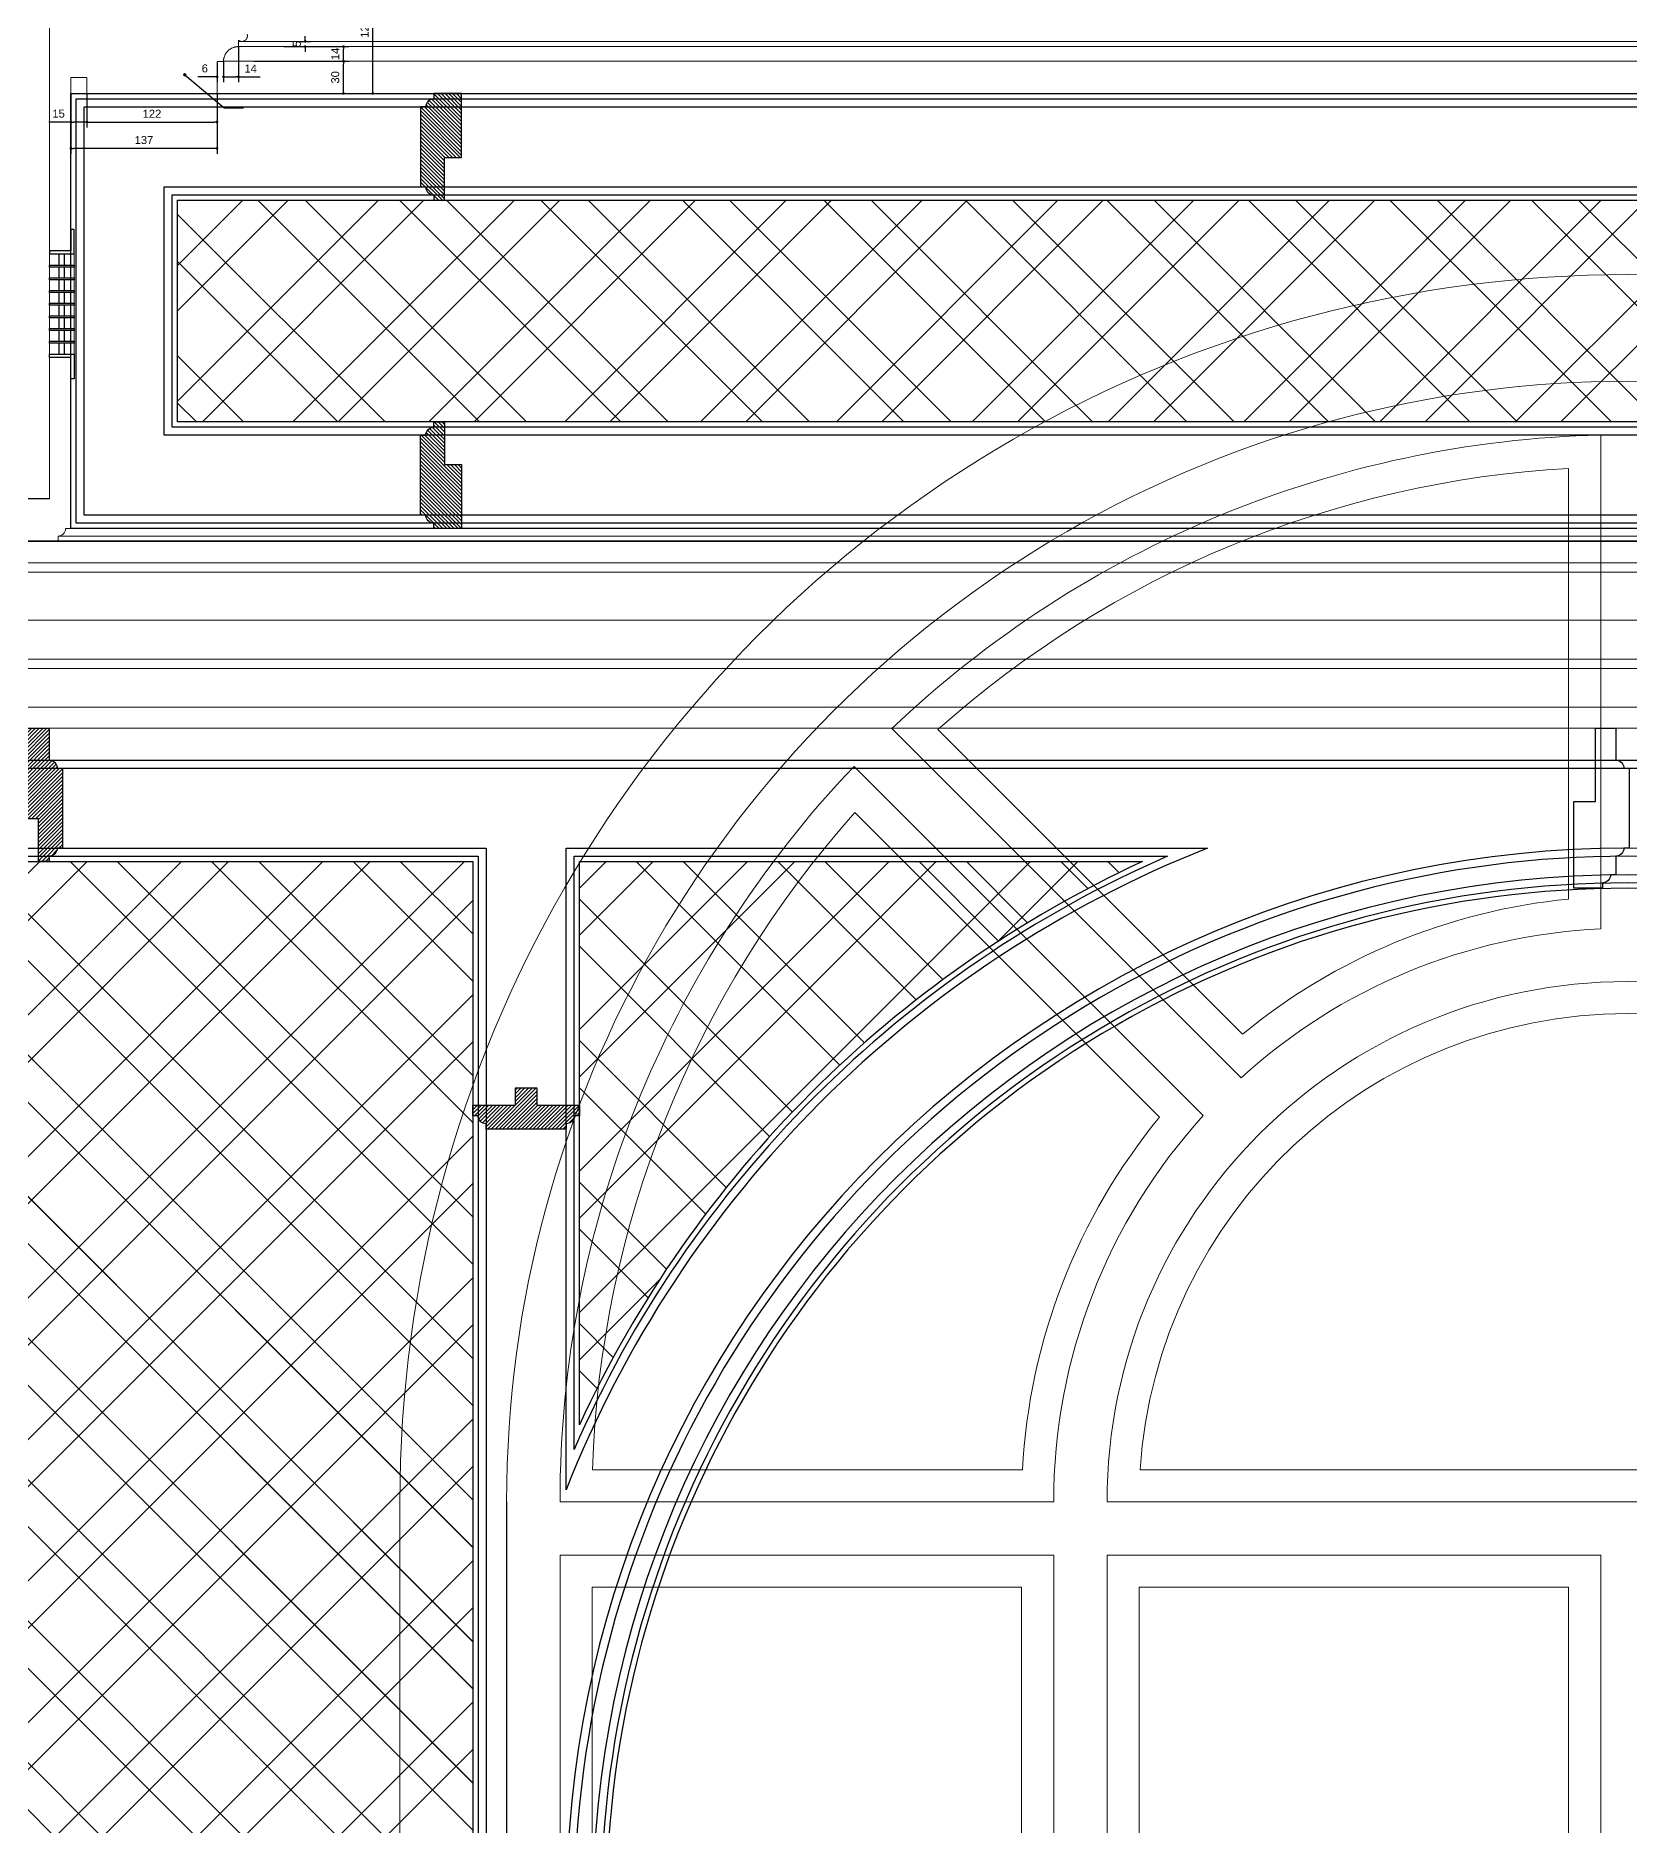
# Model space of a CAD drawing. Header units: millimetres. Extents: x -10942 to 92711, y -16583 to 30009.
# Drawn here: x 3960 to 5452, y 20959 to 22636 of the extents above; entities that cross this region are included whole.
import ezdxf

# ---------------------------------------------------------------- set-up
doc = ezdxf.new("R2010")
doc.units = ezdxf.units.MM
doc.header["$LTSCALE"] = 1000
doc.header["$MEASUREMENT"] = 0
doc.linetypes.add('DASHED', pattern=[0.75, 0.5, -0.25])
doc.linetypes.add('HIDDEN', pattern=[0.375, 0.25, -0.125])
for name, color, linetype in [('8', 8, 'Continuous'), ('A-Hidden', 8, 'HIDDEN'), ('ARCH. DIM', 1, 'Continuous'), ('FURNITURE', 200, 'Continuous'), ('Layer1', 1, 'Continuous'), ('METAL', 5, 'Continuous'), ('PROJECTION', 8, 'Continuous')]:
    doc.layers.add(name, color=color, linetype=linetype)
for name, color, linetype, lineweight in [('A-GLAZ', 134, 'Continuous', 18), ('GRC', 41, 'Continuous', 0), ('Wood treillis', 111, 'Continuous', 0)]:
    doc.layers.add(name, color=color, linetype=linetype, lineweight=lineweight)
doc.layers.add('Stone-GRG', color=7, linetype='Continuous', lineweight=0, true_color=0xfff2cc)
doc.styles.get("Standard").update_dxf_attribs({"font": 'arial.ttf'})
doc.dimstyles.new('chester 5', dxfattribs={"dimscale": 0.05, "dimtxt": 150, "dimasz": 50, "dimexe": 100, "dimexo": 0, "dimgap": 80, "dimtad": 1, "dimdec": 0, "dimzin": 0, "dimdsep": 46, "dimtxsty": 'Standard', "dimblk": 'DOT', "dimcen": 100, "dimclrd": 1, "dimclre": 1, "dimclrt": 3, "dimadec": 0, "dimazin": 0, "dimtfac": 1, "dimtdec": 0, "dimtofl": 0, "dimtmove": 0, "dimatfit": 3, "dimfxl": 1, "dimtolj": 1, "dimtzin": 0, "dimlwd": -1, "dimarcsym": 0})
doc.dimstyles.get("Standard").update_dxf_attribs({"dimtxt": 0.18, "dimasz": 0.18, "dimexe": 0.18, "dimexo": 0.0625, "dimgap": 0.09, "dimtad": 0, "dimtih": 1, "dimtoh": 1, "dimdec": 4, "dimzin": 0, "dimdsep": 46, "dimtxsty": 'Standard', "dimcen": 0.09, "dimadec": 0, "dimazin": 0, "dimtfac": 1, "dimtdec": 4, "dimtofl": 0, "dimtmove": 0, "dimatfit": 3, "dimfxl": 1, "dimtolj": 1, "dimtzin": 0, "dimarcsym": 0})
pattern_1 = [(135, (0, 0), (-66.29126073623884, -66.29126073623883), []), (135, (2.706112671194974e-15, 44.19417375), (-66.29126073623884, -66.29126073623883), [])]
pattern_2 = [(45, (0, 0), (-66.29126073623883, 66.29126073623884), []), (45, (44.19417375, 0), (-66.29126073623883, 66.29126073623884), [])]

# ---------------------------------------------------------------- blocks, each defined once
blk = doc.blocks.new('section ceiling a')
at = {"layer": 'GRC', "elevation": 6.413481562e-07}
blk.add_lwpolyline([(372298.3244326746, 131338.5033279723), (372298.3244316831, 130893.5033285338), (371668.3244316168, 130893.5033285338), (371668.3244437692, 130853.5033295605), (371862.9977658744, 130853.5033887043), (371862.9977658744, 130853.5033876036), (371862.9977658744, 130853.5033876036), (371890.9266986794, 130853.5033876036), (371890.9266986795, 130858.5033876037, 0.4136143785872561), (371897.9977664914, 130865.5744554154), (371902.9977664912, 130865.5744554154), (371902.9977664914, 130870.5744554154), (372218.3244321503, 130870.574456516), (372218.3244321502, 130865.574456516), (372223.3244321503, 130865.5744565161, 0.4136143785872561), (372230.3954999621, 130858.5033887041), (372230.3954999621, 130853.5033887041), (372306.2533639204, 130853.5033295605), (372306.2533639204, 130853.5033295605), (372306.2533639206, 130858.5033295605, 0.4136143785872561), (372313.3244317322, 130865.5743973724), (372318.3244317322, 130865.5743973724), (372318.3244325262, 131288.0897546507)], format="xyb", dxfattribs=at)
at = {"layer": 'GRC'}
for points in [[(372475.2573222027, 131317.0897539532, 5.318296739e-07), (372475.2573222021, 131319.0897539534, 5.318296739e-07), (372475.2573222016, 131321.0897539539, 5.318296739e-07), (372475.2573222015, 131323.089753954, 5.318296739e-07)], [(372455.2573222025, 131273.0897539531, 5.318296739e-07), (372455.2573222026, 131283.0897539531, 5.318296739e-07), (372455.2573222025, 131293.0897539531, 5.318296739e-07), (372455.2573222024, 131303.0897539532, 5.318296739e-07)], [(372455.2573222024, 131303.0897539532, 5.318296739e-07), (372457.2573222025, 131303.0897539531, 5.318296739e-07), (372459.2573222024, 131303.0897539531, 5.318296739e-07), (372461.2573222025, 131303.0897539531, 5.318296739e-07)], [(372318.3244316049, 131288.0897546506, 4.946963226e-07), (372323.3244316048, 131288.0897546506, 4.946963226e-07), (372328.3244316048, 131288.0897546507, 4.946963226e-07), (372333.3244316047, 131288.0897546505, 4.946963226e-07)], [(372333.3244316047, 131288.0897546505, 4.946963226e-07), (372333.3244316047, 131283.0897546506, 4.946963226e-07), (372333.3244316047, 131278.0897546506, 4.946963226e-07), (372333.3244316047, 131273.0897546505, 4.946963226e-07)], [(372333.3244316047, 131273.0897546505, 4.946963226e-07), (372401.9239888717, 131273.0897539526, 5.318296739e-07), (372428.5906555371, 131273.089753953, 5.318296739e-07), (372455.2573222025, 131273.0897539531, 5.318296739e-07)]]:
    blk.add_open_spline(points, degree=3, dxfattribs=at)
for points, weights in [([(372475.2573222015, 131323.089753954, 5.318296739e-07), (372477.1093928682, 131321.6182753295, 5.318296739000001e-07), (372479.4733329274, 131321.5334078228, 5.318296739000001e-07), (372481.4261543015, 131322.8682875099, 5.318296739e-07)], [1, 0.8698517369954641, 0.8698517369954641, 1]), ([(372481.4261543015, 131322.8682875099, 5.318296739e-07), (372483.3789756757, 131324.2031671969, 5.318296739000001e-07), (372484.158209435, 131326.4365972599, 5.318296739000001e-07), (372483.459607819, 131328.6965465692, 5.318296739e-07)], [1, 0.8698517369954641, 0.8698517369954641, 1]), ([(372461.2573222025, 131303.0897539531, 5.318296739e-07), (372461.2573222024, 131311.2907640799, 5.318296739e-07), (372467.0563120759, 131317.0897539532, 5.318296739e-07), (372475.2573222027, 131317.0897539532, 5.318296739e-07)], [1, 0.8047378541243704, 0.8047378541243704, 1])]:
    blk.add_rational_spline(points, weights, degree=3, dxfattribs=at)
blk = doc.blocks.new('DIFFUSER SEC')
at = {"layer": 'FURNITURE', "color": 251, "linetype": 'Continuous', "lineweight": 0}
for p, q in [((55028.50211812685, -20119.84090920478), (55028.50211812685, -20213.84090920665)), ((55051.50211812708, -20119.84090920478), (55051.50211812708, -20213.84090920665))]:
    blk.add_line(p, q, dxfattribs=at)
at = {"layer": 'METAL'}
for points in [[(55048.50211812684, -20096.84090920664), (55048.50211812684, -20116.84090920665), (55028.50211812685, -20116.84090920665), (55028.50211812685, -20119.84090920478), (55051.50211812708, -20119.84090920478), (55051.50211812708, -20096.84090920664), (55048.50211812684, -20096.84090920664)], [(55048.50211812684, -20236.84090920665), (55048.50211812684, -20216.84090920664), (55028.50211812685, -20216.84090920664), (55028.50211812685, -20213.84090920665), (55051.50211812708, -20213.84090920665), (55051.50211812708, -20236.84090920665), (55048.50211812684, -20236.84090920665)]]:
    blk.add_lwpolyline(points, dxfattribs=at)
for points in [[(55028.50211812685, -20130.21590920665), (55051.50211812708, -20130.21590920665), (55051.50211812708, -20132.21590920664), (55028.50211812685, -20132.21590920664)], [(55028.50211812685, -20142.09090920478), (55051.50211812708, -20142.09090920478), (55051.50211812708, -20144.09090920664), (55028.50211812685, -20144.09090920664)], [(55028.50211812685, -20153.96590920664), (55051.50211812708, -20153.96590920664), (55051.50211812708, -20155.96590920664), (55028.50211812685, -20155.96590920664)], [(55028.50211812685, -20165.84090920664), (55051.50211812708, -20165.84090920664), (55051.50211812708, -20167.84090920664), (55028.50211812685, -20167.84090920664)], [(55028.50211812685, -20177.71590920665), (55051.50211812708, -20177.71590920665), (55051.50211812708, -20179.71590920665), (55028.50211812685, -20179.71590920665)], [(55028.50211812685, -20189.59090920664), (55051.50211812708, -20189.59090920664), (55051.50211812708, -20191.59090920664), (55028.50211812685, -20191.59090920664)], [(55028.50211812685, -20201.46590920664), (55051.50211812708, -20201.46590920664), (55051.50211812708, -20203.46590920664), (55028.50211812685, -20203.46590920664)]]:
    blk.add_lwpolyline(points, close=True, dxfattribs=at)
at = {"layer": 'PROJECTION'}
for p, q in [((55037.50211812684, -20130.21590920665), (55037.50211812684, -20119.84090920478)), ((55042.50211812707, -20130.21590920665), (55042.50211812707, -20119.84090920478)), ((55037.50211812684, -20142.09090920478), (55037.50211812684, -20132.21590920664)), ((55042.50211812707, -20142.09090920478), (55042.50211812707, -20132.21590920664)), ((55037.50211812684, -20153.96590920664), (55037.50211812684, -20144.09090920664)), ((55042.50211812707, -20153.96590920664), (55042.50211812707, -20144.09090920664)), ((55037.50211812684, -20165.84090920664), (55037.50211812684, -20155.96590920664)), ((55037.50211812684, -20177.71590920665), (55037.50211812684, -20167.84090920664)), ((55042.50211812707, -20165.84090920664), (55042.50211812707, -20155.96590920664)), ((55042.50211812707, -20177.71590920665), (55042.50211812707, -20167.84090920664)), ((55037.50211812684, -20189.59090920664), (55037.50211812684, -20179.71590920665)), ((55042.50211812707, -20189.59090920664), (55042.50211812707, -20179.71590920665)), ((55037.50211812684, -20201.46590920664), (55037.50211812684, -20191.59090920664)), ((55037.50211812684, -20213.84090920665), (55037.50211812684, -20203.46590920664)), ((55042.50211812707, -20201.46590920664), (55042.50211812707, -20191.59090920664)), ((55042.50211812707, -20213.84090920665), (55042.50211812707, -20203.46590920664))]:
    blk.add_line(p, q, dxfattribs=at)
blk = doc.blocks.new('_Dot')
at = {"color": 0, "linetype": 'ByBlock', "lineweight": -2}
blk.add_line((-0.5, 0), (-1, 0), dxfattribs=at)
at = {"color": 0, "linetype": 'ByBlock', "const_width": 0.5}
blk.add_lwpolyline([(-0.25, 0, 1), (0.25, 0, 1)], format="xyb", close=True, dxfattribs=at)
blk = doc.blocks.new('*D186')
at = {"color": 1, "lineweight": -2, "transparency": 16777216}
for p, q in [((4163.85960397945, 22612.01109316864), (4252.9082060855, 22612.01109316864)), ((4163.859603974444, 22581.73369417724), (4252.9082060855, 22581.73369417724))]:
    blk.add_line(p, q, dxfattribs=at)
at = {"color": 1, "transparency": 16777216}
blk.add_line((4247.9082060855, 22584.23369417724), (4247.9082060855, 22609.51109316864), dxfattribs=at)
at = {"layer": 'Defpoints', "color": 0, "transparency": 16777216}
for p in [(4163.85960397945, 22612.01109316864, -9.715181430000002e-08), (4247.9082060855, 22612.01109316864), (4163.859603974444, 22581.73369417724, -2.275075070000002e-07)]:
    blk.add_point(p, dxfattribs=at)
at = {"color": 1, "transparency": 16777216, "xscale": 2.5, "yscale": 2.5, "zscale": 2.5}
for p, rotation in [((4247.9082060855, 22612.01109316864), 90), ((4247.9082060855, 22581.73369417724), 270)]:
    blk.add_blockref('_Dot', p, dxfattribs=dict(at, rotation=rotation))
at = {"color": 3, "transparency": 16777216, "insert": (4240.076350696683, 22596.87239367294), "char_height": 7.5, "attachment_point": 5, "rotation": 90}
blk.add_mtext('\\A1;30', dxfattribs=at)
blk = doc.blocks.new('*D187')
at = {"color": 1, "lineweight": -2, "transparency": 16777216}
for p, q in [((4191.941122107673, 22625.73365969642), (4252.90820608562, 22625.73365969642)), ((4191.941122105345, 22612.01109316869), (4252.90820608562, 22612.01109316869))]:
    blk.add_line(p, q, dxfattribs=at)
at = {"color": 1, "transparency": 16777216}
blk.add_line((4247.90820608562, 22614.51109316869), (4247.90820608562, 22623.23365969642), dxfattribs=at)
at = {"layer": 'Defpoints', "color": 0, "transparency": 16777216}
for p in [(4191.941122107673, 22625.73365969642, -9.598277499999989e-08), (4247.90820608562, 22625.73365969642), (4191.941122105345, 22612.01109316869)]:
    blk.add_point(p, dxfattribs=at)
at = {"color": 1, "transparency": 16777216, "xscale": 2.5, "yscale": 2.5, "zscale": 2.5}
for p, rotation in [((4247.90820608562, 22625.73365969642), 90), ((4247.90820608562, 22612.01109316869), 270)]:
    blk.add_blockref('_Dot', p, dxfattribs=dict(at, rotation=rotation))
at = {"color": 3, "transparency": 16777216, "insert": (4240.142858200214, 22618.87237643256), "char_height": 7.5, "attachment_point": 5, "rotation": 90}
blk.add_mtext('\\A1;14', dxfattribs=at)
blk = doc.blocks.new('*D188')
at = {"color": 1, "lineweight": -2, "transparency": 16777216}
for p, q in [((4203.461337763874, 22630.60543986876), (4216.919049740132, 22630.60543986876)), ((4203.461337763176, 22625.73365969647), (4216.919049740132, 22625.73365969647))]:
    blk.add_line(p, q, dxfattribs=at)
at = {"color": 1, "transparency": 16777216}
for p, q in [((4211.919049740132, 22633.10543986876), (4211.919049740132, 22635.60543986876)), ((4211.919049740132, 22623.23365969647), (4211.919049740132, 22620.73365969647))]:
    blk.add_line(p, q, dxfattribs=at)
at = {"layer": 'Defpoints', "color": 0, "transparency": 16777216}
for p in [(4203.461337763874, 22630.60543986876, -9.531945949999987e-08), (4203.461337763176, 22625.73365969647), (4211.919049740132, 22630.60543986876)]:
    blk.add_point(p, dxfattribs=at)
at = {"color": 1, "transparency": 16777216, "xscale": 2.5, "yscale": 2.5, "zscale": 2.5}
for p, rotation in [((4211.919049740132, 22630.60543986876), 270), ((4211.919049740132, 22625.73365969647), 90)]:
    blk.add_blockref('_Dot', p, dxfattribs=dict(at, rotation=rotation))
at = {"color": 3, "transparency": 16777216, "insert": (4204.105100217618, 22628.16954978261), "char_height": 7.5, "attachment_point": 5, "rotation": 90}
blk.add_mtext('\\A1;5', dxfattribs=at)
blk = doc.blocks.new('*D192')
at = {"color": 1, "lineweight": -2, "transparency": 16777216}
for p, q in [((4211.919049740012, 22703.66771192965), (4280.372014025867, 22703.66771192965)), ((4211.91904974007, 22581.73369417718), (4280.372014025867, 22581.73369417718))]:
    blk.add_line(p, q, dxfattribs=at)
at = {"color": 1, "transparency": 16777216}
blk.add_line((4275.372014025867, 22584.23369417718), (4275.372014025867, 22701.16771192965), dxfattribs=at)
at = {"layer": 'Defpoints', "color": 0, "transparency": 16777216}
for p in [(4211.919049740012, 22703.66771192965, -1.095568137e-07), (4275.372014025867, 22703.66771192965), (4211.91904974007, 22581.73369417718)]:
    blk.add_point(p, dxfattribs=at)
at = {"color": 1, "transparency": 16777216, "xscale": 2.5, "yscale": 2.5, "zscale": 2.5}
for p, rotation in [((4275.372014025867, 22703.66771192965), 90), ((4275.372014025867, 22581.73369417718), 270)]:
    blk.add_blockref('_Dot', p, dxfattribs=dict(at, rotation=rotation))
at = {"color": 3, "transparency": 16777216, "insert": (4267.60666614046, 22642.70070305342), "char_height": 7.5, "attachment_point": 5, "rotation": 90}
blk.add_mtext('\\A1;122', dxfattribs=at)
blk = doc.blocks.new('*D198')
at = {"color": 1, "lineweight": -2, "transparency": 16777216}
for p, q in [((3992.403845925117, 22581.64097775472), (3992.403845925117, 22550.01590138092)), ((4007.403845953289, 22581.64097772661), (4007.403845953289, 22550.01590138092))]:
    blk.add_line(p, q, dxfattribs=at)
at = {"color": 1, "transparency": 16777216}
for p, q in [((3992.403845925117, 22555.01590138092), (3971.810053292102, 22555.01590138092)), ((4004.903845953289, 22555.01590138092), (3994.903845925117, 22555.01590138092))]:
    blk.add_line(p, q, dxfattribs=at)
at = {"layer": 'Defpoints', "color": 0, "transparency": 16777216}
for p in [(3992.403845925117, 22581.64097775472, -1.466518335999999e-07), (4007.403845953289, 22581.64097772661, -1.466518335999999e-07), (3992.403845925117, 22555.01590138092)]:
    blk.add_point(p, dxfattribs=at)
at = {"color": 1, "transparency": 16777216, "xscale": 2.5, "yscale": 2.5, "zscale": 2.5, "rotation": 180}
blk.add_blockref('_Dot', (3992.403845925117, 22555.01590138092), dxfattribs=at)
at = {"color": 1, "transparency": 16777216, "xscale": 2.5, "yscale": 2.5, "zscale": 2.5}
blk.add_blockref('_Dot', (4007.403845953289, 22555.01590138092), dxfattribs=at)
at = {"color": 3, "transparency": 16777216, "insert": (3980.856949608609, 22562.84519878883), "char_height": 7.5, "attachment_point": 5}
blk.add_mtext('\\A1;15', dxfattribs=at)
blk = doc.blocks.new('*D199')
at = {"color": 1, "lineweight": -2, "transparency": 16777216}
for p, q in [((4129.336736551079, 22581.73369361559), (4129.336736551079, 22550.01590138092)), ((4007.403845953348, 22565.82843955368), (4007.403845953348, 22550.01590138092))]:
    blk.add_line(p, q, dxfattribs=at)
at = {"color": 1, "transparency": 16777216}
blk.add_line((4009.903845953348, 22555.01590138092), (4126.836736551079, 22555.01590138092), dxfattribs=at)
at = {"layer": 'Defpoints', "color": 0, "transparency": 16777216}
for p in [(4129.336736551079, 22581.73369361559, -2.142347459999998e-07), (4007.403845953348, 22565.82843955368), (4129.336736551079, 22555.01590138092)]:
    blk.add_point(p, dxfattribs=at)
at = {"color": 1, "transparency": 16777216, "xscale": 2.5, "yscale": 2.5, "zscale": 2.5, "rotation": 180}
blk.add_blockref('_Dot', (4007.403845953348, 22555.01590138092), dxfattribs=at)
at = {"color": 1, "transparency": 16777216, "xscale": 2.5, "yscale": 2.5, "zscale": 2.5}
blk.add_blockref('_Dot', (4129.336736551079, 22555.01590138092), dxfattribs=at)
at = {"color": 3, "transparency": 16777216, "insert": (4068.370291252213, 22562.78124926632), "char_height": 7.5, "attachment_point": 5}
blk.add_mtext('\\A1;122', dxfattribs=at)
blk = doc.blocks.new('*D200')
at = {"color": 1, "lineweight": -2, "transparency": 16777216}
for p, q in [((3992.403845895373, 22565.8747977555), (3992.403845895373, 22525.27568727866)), ((4129.336736551079, 22565.87479749811), (4129.336736551079, 22525.27568727866))]:
    blk.add_line(p, q, dxfattribs=at)
at = {"color": 1, "transparency": 16777216}
blk.add_line((4126.836736551079, 22530.27568727866), (3994.903845895373, 22530.27568727866), dxfattribs=at)
at = {"layer": 'Defpoints', "color": 0, "transparency": 16777216}
for p in [(3992.403845895373, 22565.8747977555, -1.466518335999999e-07), (4129.336736551079, 22565.87479749811), (3992.403845895373, 22530.27568727866)]:
    blk.add_point(p, dxfattribs=at)
at = {"color": 1, "transparency": 16777216, "xscale": 2.5, "yscale": 2.5, "zscale": 2.5, "rotation": 180}
blk.add_blockref('_Dot', (3992.403845895373, 22530.27568727866), dxfattribs=at)
at = {"color": 1, "transparency": 16777216, "xscale": 2.5, "yscale": 2.5, "zscale": 2.5}
blk.add_blockref('_Dot', (4129.336736551079, 22530.27568727866), dxfattribs=at)
at = {"color": 3, "transparency": 16777216, "insert": (4060.870291223226, 22538.10754266747), "char_height": 7.5, "attachment_point": 5}
blk.add_mtext('\\A1;137', dxfattribs=at)
blk = doc.blocks.new('*D201')
at = {"color": 1, "lineweight": -2, "transparency": 16777216}
for p, q in [((4129.336736551137, 22610.4932182327), (4129.336736551137, 22592.38078375231)), ((4135.33948504593, 22612.01109261182), (4135.33948504593, 22592.38078375231))]:
    blk.add_line(p, q, dxfattribs=at)
at = {"color": 1, "transparency": 16777216}
for p, q in [((4126.836736551137, 22597.38078375231), (4111.384485527944, 22597.38078375231)), ((4137.83948504593, 22597.38078375231), (4140.33948504593, 22597.38078375231))]:
    blk.add_line(p, q, dxfattribs=at)
at = {"layer": 'Defpoints', "color": 0, "transparency": 16777216}
for p in [(4129.336736551137, 22610.4932182327, -1.095184822999999e-07), (4135.33948504593, 22612.01109261182, -9.936072139999985e-08), (4129.336736551137, 22597.38078375231)]:
    blk.add_point(p, dxfattribs=at)
at = {"color": 1, "transparency": 16777216, "xscale": 2.5, "yscale": 2.5, "zscale": 2.5}
blk.add_blockref('_Dot', (4129.336736551137, 22597.38078375231), dxfattribs=at)
at = {"color": 1, "transparency": 16777216, "xscale": 2.5, "yscale": 2.5, "zscale": 2.5, "rotation": 180}
blk.add_blockref('_Dot', (4135.33948504593, 22597.38078375231), dxfattribs=at)
at = {"color": 3, "transparency": 16777216, "insert": (4117.86061103954, 22605.21008116022), "char_height": 7.5, "attachment_point": 5}
blk.add_mtext('\\A1;6', dxfattribs=at)
blk = doc.blocks.new('*D202')
at = {"color": 1, "lineweight": -2, "transparency": 16777216}
for p, q in [((4149.30584614852, 22625.73365914187), (4149.30584614852, 22592.38078375236)), ((4135.33948504593, 22611.64097702911), (4135.33948504593, 22592.38078375236))]:
    blk.add_line(p, q, dxfattribs=at)
at = {"color": 1, "transparency": 16777216}
for p, q in [((4137.83948504593, 22597.38078375236), (4146.80584614852, 22597.38078375236)), ((4149.30584614852, 22597.38078375236), (4169.812667430921, 22597.38078375236))]:
    blk.add_line(p, q, dxfattribs=at)
at = {"layer": 'Defpoints', "color": 0, "transparency": 16777216}
for p in [(4149.30584614852, 22625.73365914187, -9.929675579999999e-08), (4135.33948504593, 22611.64097702911), (4149.30584614852, 22597.38078375236)]:
    blk.add_point(p, dxfattribs=at)
at = {"color": 1, "transparency": 16777216, "xscale": 2.5, "yscale": 2.5, "zscale": 2.5, "rotation": 180}
blk.add_blockref('_Dot', (4135.33948504593, 22597.38078375236), dxfattribs=at)
at = {"color": 1, "transparency": 16777216, "xscale": 2.5, "yscale": 2.5, "zscale": 2.5}
blk.add_blockref('_Dot', (4149.30584614852, 22597.38078375236), dxfattribs=at)
at = {"color": 3, "transparency": 16777216, "insert": (4160.80925678972, 22605.14613163776), "char_height": 7.5, "attachment_point": 5}
blk.add_mtext('\\A1;14', dxfattribs=at)
blk = doc.blocks.new('*D206')
at = {"color": 1, "lineweight": -2, "transparency": 16777216}
for p, q in [((3972.403845040302, 23012.05420349707), (3898.992069737287, 23012.05420349707)), ((3972.403845040302, 22202.05455217144), (3898.992069737287, 22202.05455217144))]:
    blk.add_line(p, q, dxfattribs=at)
at = {"color": 1, "transparency": 16777216}
blk.add_line((3903.992069737287, 22204.55455217144), (3903.992069737287, 23009.55420349707), dxfattribs=at)
at = {"layer": 'Defpoints', "color": 0, "transparency": 16777216}
for p in [(3903.992069737287, 23012.05420349707), (3972.403845040302, 23012.05420349707, 1.2598110122e-06), (3972.403845040302, 22202.05455217144, 9.241291589999993e-08)]:
    blk.add_point(p, dxfattribs=at)
at = {"color": 1, "transparency": 16777216, "xscale": 2.5, "yscale": 2.5, "zscale": 2.5}
for p, rotation in [((3903.992069737287, 23012.05420349707), 90), ((3903.992069737287, 22202.05455217144), 270)]:
    blk.add_blockref('_Dot', p, dxfattribs=dict(at, rotation=rotation))
at = {"color": 3, "transparency": 16777216, "insert": (3896.162772329371, 22607.05437783425), "char_height": 7.5, "attachment_point": 5, "rotation": 90}
blk.add_mtext('\\A1;810', dxfattribs=at)
blk = doc.blocks.new('win-2100')
at = {"layer": 'A-GLAZ', "color": 8, "linetype": 'ByBlock', "lineweight": 0, "ltscale": 0.5, "elevation": 0.0142094016141445}
for points in [[(-25.00000004921458, 2999.687451155856), (-25.00000004921458, 2536.918289905472, 0.1748347617106542), (-361.9808942553063, 2397.336233264592), (-689.2081062999496, 2724.563445308479, -0.1859479994210225)], [(-55.00000004915637, 2968.439466357522), (-55.00000004921458, 2564.828513831308, 0.148901256745093), (-360.503199422179, 2438.284945302643), (-645.8992409148777, 2723.68098679476, -0.1695819405206243)], [(-724.5634453591483, 2689.208106249105), (-397.3362333146797, 2361.980894205102, 0.1868473978902309), (-537.5000000826258, 1999.99999999936), (-1000.000000049098, 1999.999999999534, -0.1924223867530203)], [(-723.6809868453711, 2645.899240864033), (-438.2849453529052, 2360.503199371975, 0.1602103479317552), (-566.7064937810355, 2029.999999999476), (-969.5359715324303, 2029.999999999534, -0.176224450156295)], [(-487.5000000822765, 1999.999999999302), (487.4999999839638, 1999.999999999418, 1)], [(-456.5153338886157, 2029.999999999185), (456.5153337900119, 2029.999999999476, 0.9364417103757532)]]:
    blk.add_lwpolyline(points, format="xyb", close=True, dxfattribs=at)
at = {"layer": 'A-GLAZ', "color": 8, "linetype": 'ByBlock', "lineweight": 0, "ltscale": 0.5, "elevation": 0.008525813344111}
blk.add_lwpolyline([(-1150.000000049185, 1999.999999999302), (-1150.000000049185, -399.9999999904539)], dxfattribs=at)
at = {"layer": 'A-GLAZ', "color": 8, "linetype": 'ByBlock', "lineweight": 0, "ltscale": 0.5, "elevation": 0.0085254717729417}
for points in [[(-1000.000000049331, 1949.999999999825), (-537.5000000495638, 1949.999999999593), (-537.5000000492146, 199.5000000093132), (-1000.000000049215, 199.5000000095461)], [(-487.5000000493892, 1949.999999999767), (-25.00000004927278, 1949.999999999534), (-25.00000004927278, 199.5000000094296), (-487.5000000491564, 199.5000000094296)], [(-970.0000000494474, 1919.999999999709), (-567.500000049331, 1919.999999999651), (-567.5000000492146, 229.500000009255), (-970.0000000493892, 229.5000000094878)], [(-457.5000000494474, 1919.999999999767), (-55.00000004921458, 1919.999999999651), (-55.00000004915637, 229.5000000093714), (-457.5000000490982, 229.5000000095461)]]:
    blk.add_lwpolyline(points, close=True, dxfattribs=at)
at = {"layer": 'A-GLAZ', "color": 8, "linetype": 'ByBlock', "lineweight": 0, "ltscale": 0.5}
blk.add_arc((-4.915636964142323e-08, 1999.999999999302, 0.008525813344111), 1150.000000000033, 359.9999999966649, 179.9999999966649, dxfattribs=at)
at = {"layer": 'ARCH. DIM', "lineweight": 0}
blk.add_arc((-4.915636964142323e-08, 1999.999999999302, 0.008525813344111), 1050.000000000033, 359.9999999966649, 179.9999999966649, dxfattribs=at)
at = {"layer": 'Layer1', "elevation": 0.002841883502908199}
blk.add_lwpolyline([(-1050.000000049185, 2000.00000006042), (-1050.000000048633, -399.9999999904539), (1049.999999951309, -399.9999999903957), (1049.999999950873, 1999.999999938183)], dxfattribs=at)
blk = doc.blocks.new('MAK-GF10 structrual elev A')
at = {"layer": 'A-GLAZ'}
blk.add_blockref('win-2100', (5450.654370514385, 19262.05420348735, -0.002842648617597803), dxfattribs=at)

msp = doc.modelspace()

# ---------------------------------------------------------------- hatches: boundary and pattern name
at = {"layer": 'Stone-GRG', "lineweight": 0}
h = msp.add_hatch(dxfattribs=at)
h.set_pattern_fill('ANSI31', color=253, scale=20, angle=-90.00000000000001)
h.set_pattern_definition([(315, (-26932.86670480999, 113646.8515596669), (1.767766952966369, 1.767766952966368), [])])
edge = h.paths.add_edge_path()
edge.add_line((4358.497605659537, 22521.64113600104), (4358.49760565965, 22581.64097759064))
edge.add_line((4358.49760565965, 22581.64097759064), (4342.397932349821, 22581.64097759087))
edge.add_line((4342.397932349821, 22581.64097759087), (4342.397932349708, 22581.64084440945))
edge.add_line((4342.397932349708, 22581.64084440945), (4332.397932349708, 22581.64067896349))
edge.add_line((4332.397932349708, 22581.64067896349), (4332.397932349708, 22576.63985173461))
edge.add_arc((4332.397932349359, 22569.13985173507), 7.499999999534339, 89.99999999733195, 180.0000000017787)
edge.add_line((4324.897932349824, 22569.13985173484), (4319.897932349708, 22569.13985173484))
edge.add_line((4319.897932349708, 22569.13985173484), (4319.897932349708, 22494.14113600104))
edge.add_line((4319.897932349708, 22494.14113600104), (4324.897932349882, 22494.14113600104))
edge.add_arc((4332.397932349668, 22494.14113600082), 7.499999999785359, 179.9999999983603, 270.0000000003058)
edge.add_line((4332.397932349708, 22486.64113600104), (4332.397932349708, 22481.64113600104))
edge.add_line((4332.397932349708, 22481.64113600104), (4342.397932349708, 22481.64136927429))
edge.add_line((4342.397932349708, 22481.64136927429), (4342.397932349708, 22521.64113600104))
edge.add_line((4342.397932349708, 22521.64113600104), (4358.497605659537, 22521.64113600104))
h = msp.add_hatch(dxfattribs=at)
h.set_pattern_fill('ANSI31', color=253, scale=20, angle=-90.00000000000001)
h.set_pattern_definition([(315, (-26932.86670487528, 113612.1015736948), (1.767766952966369, 1.767766952966368), [])])
edge = h.paths.add_edge_path()
edge.add_line((4358.497605594242, 22234.12547716885), (4358.497605594355, 22174.12563557925))
edge.add_line((4358.497605594355, 22174.12563557925), (4342.397932284526, 22174.12563557902))
edge.add_line((4342.397932284526, 22174.12563557902), (4342.397932284413, 22174.12576876043))
edge.add_line((4342.397932284413, 22174.12576876043), (4332.397932284413, 22174.1259342064))
edge.add_line((4332.397932284413, 22174.1259342064), (4332.397932284413, 22179.12676143528))
edge.add_arc((4332.397932284064, 22186.62676143481), 7.499999999534339, 179.9999999982213, 270.00000000266806, ccw=False)
edge.add_line((4324.89793228453, 22186.62676143505), (4319.897932284413, 22186.62676143505))
edge.add_line((4319.897932284413, 22186.62676143505), (4319.897932284413, 22261.62547716885))
edge.add_line((4319.897932284413, 22261.62547716885), (4324.897932284588, 22261.62547716885))
edge.add_arc((4332.397932284373, 22261.62547716907), 7.499999999785359, 89.99999999969418, 180.0000000016397, ccw=False)
edge.add_line((4332.397932284413, 22269.12547716885), (4332.397932284413, 22274.12547716885))
edge.add_line((4332.397932284413, 22274.12547716885), (4342.397932284413, 22274.1252438956))
edge.add_line((4342.397932284413, 22274.1252438956), (4342.397932284413, 22234.12547716885))
edge.add_line((4342.397932284413, 22234.12547716885), (4358.497605594242, 22234.12547716885))
h = msp.add_hatch(dxfattribs=at)
h.set_pattern_fill('ANSI31', color=253, scale=20)
h.set_pattern_definition([(45, (-87882.79939249583, -12056.06640067309), (-1.767766952966369, 1.767766952966369), [])])
edge = h.paths.add_edge_path()
edge.add_line((3946.002564955907, 21902.05450940664), (3946.002564955794, 21987.05450031075))
edge.add_line((3946.002564955794, 21987.05450031075), (3972.102238265736, 21987.05420168361))
edge.add_line((3972.102238265736, 21987.05420168361), (3972.102238265736, 21962.0540523691))
edge.add_line((3972.102238265736, 21962.0540523691), (3972.102238265736, 21957.05322514021))
edge.add_arc((3972.102238266085, 21949.55322514068), 7.499999999534339, -1.7786874195735436e-09, 90.00000000266812, ccw=False)
edge.add_line((3979.602238265619, 21949.55322514045), (3984.602238265736, 21949.55322514045))
edge.add_line((3984.602238265736, 21949.55322514045), (3984.602238265736, 21874.55450940664))
edge.add_line((3984.602238265736, 21874.55450940664), (3979.602238265561, 21874.55450940664))
edge.add_arc((3972.102238265776, 21874.55450940643), 7.499999999785359, -90.0000000003057, 1.639705260458868e-09, ccw=False)
edge.add_line((3972.102238265736, 21867.05450940664), (3972.102238265736, 21862.05450940664))
edge.add_line((3972.102238265736, 21862.05450940664), (3962.102238265736, 21862.0547426799))
edge.add_line((3962.102238265736, 21862.0547426799), (3962.102238265736, 21902.05450940664))
edge.add_line((3962.102238265736, 21902.05450940664), (3946.002564955907, 21902.05450940664))
h = msp.add_hatch(dxfattribs=at)
h.set_pattern_fill('ANSI31', color=253, scale=20)
h.set_pattern_definition([(45, (0, 0), (-1.767766952966369, 1.767766952966369), [])])
edge = h.paths.add_edge_path()
edge.add_line((4428.861636060209, 21633.88373350893), (4468.861607020075, 21633.88339052627))
edge.add_line((4468.861607020075, 21633.88339052627), (4468.861492606037, 21623.88373350893))
edge.add_line((4468.861492606037, 21623.88373350893), (4468.86246328886, 21623.88373350893))
edge.add_line((4468.86246328886, 21623.88373350893), (4463.861636059976, 21623.88373350893))
edge.add_arc((4456.361636060442, 21623.88373350858), 7.499999999534339, -90.00000000177869, 2.6681163944886066e-09, ccw=False)
edge.add_line((4456.361636060209, 21616.38373350905), (4456.361636060209, 21611.38373350893))
edge.add_line((4456.361636060209, 21611.38373350893), (4381.362920326405, 21611.38373350893))
edge.add_line((4381.362920326405, 21611.38373350893), (4381.362920326405, 21616.38373350911))
edge.add_arc((4381.362920326191, 21623.88373350889), 7.499999999785359, 179.9999999996943, 270.00000000163976, ccw=False)
edge.add_line((4373.862920326405, 21623.88373350893), (4368.862920326405, 21623.88373350893))
edge.add_line((4368.862920326405, 21623.88373350893), (4368.86315359966, 21633.88373350893))
edge.add_line((4368.86315359966, 21633.88373350893), (4408.862920326405, 21633.88373350893))
edge.add_line((4408.862920326405, 21633.88373350893), (4408.862920326405, 21649.98340681876))
edge.add_line((4408.862920326405, 21649.98340681876), (4428.861636060209, 21649.98340681876))
edge.add_line((4428.861636060209, 21649.98340681876), (4428.861498012389, 21633.88373351012))
at = {"layer": 'Wood treillis', "lineweight": -2}
h = msp.add_hatch(dxfattribs=at)
h.set_pattern_fill('ANSI32', color=256, scale=250, angle=90)
h.set_pattern_definition(pattern_1)
h.paths.add_polyline_path([(12012.36953208141, 22481.64136927429), (12012.36953208141, 22274.1252294904), (4092.403454405551, 22274.1252294904), (4092.40345440555, 22481.64136927429)])
h = msp.add_hatch(dxfattribs=at)
h.set_pattern_fill('ANSI32', color=256, scale=240)
h.set_pattern_definition([(45, (0, 0), (-63.63961030678927, 63.63961030678929), []), (45, (42.4264068, 0), (-63.63961030678927, 63.63961030678929), [])])
h.paths.add_polyline_path([(12012.36953208141, 22481.64136927429), (12012.36953208141, 22274.1252294904), (4092.403454405551, 22274.1252294904), (4092.40345440555, 22481.64136927429)])
h = msp.add_hatch(dxfattribs=at)
h.set_pattern_fill('ANSI32', color=256, scale=250, angle=90)
h.set_pattern_definition(pattern_1)
h.paths.add_polyline_path([(4368.848196014162, 21862.0546314387), (3499.135694170098, 21862.0546314387), (3498.976149539337, 19167.05167341235), (4368.6886513834, 19167.05167341235)])
h = msp.add_hatch(dxfattribs=at)
h.set_pattern_fill('ANSI32', color=256, scale=250, angle=90)
h.set_pattern_definition(pattern_1)
h.paths.add_polyline_path([(3499.137143999862, 21862.0546314387), (4368.849645843926, 21862.0546314387), (4369.009190474687, 19167.05167341235), (3499.296688630624, 19167.05167341235)])
h = msp.add_hatch(dxfattribs=at)
h.set_pattern_fill('ANSI32', color=256, scale=250)
h.set_pattern_definition(pattern_2)
h.paths.add_polyline_path([(3499.137143999862, 21862.0546314387), (4368.849645843926, 21862.0546314387), (4369.009190474687, 19167.05167341235), (3499.296688630624, 19167.05167341235)])
h = msp.add_hatch(dxfattribs=at)
h.set_pattern_fill('ANSI32', color=256, scale=250, angle=90)
h.set_pattern_definition(pattern_1)
edge = h.paths.add_edge_path()
edge.add_line((4468.861641919609, 21862.0546314387), (4996.425869790407, 21862.0546314387))
edge.add_line((4468.861641919609, 21334.33673531208), (4468.861641919609, 21862.0546314387))
edge.add_arc((5450.654370465203, 20880.39414910835), 1081.656522836309, 114.8306629483187, 155.1860236651307)
h = msp.add_hatch(dxfattribs=at)
h.set_pattern_fill('ANSI32', color=256, scale=250)
h.set_pattern_definition(pattern_2)
edge = h.paths.add_edge_path()
edge.add_line((4468.861641919609, 21862.0546314387), (4996.425869790407, 21862.0546314387))
edge.add_line((4468.861641919609, 21334.33673531208), (4468.861641919609, 21862.0546314387))
edge.add_arc((5450.654370465203, 20880.39414910835), 1081.656522836309, 114.8306629483187, 155.1860236651307)

# ---------------------------------------------------------------- linework, layer by layer
at = {"layer": 'A-Hidden', "linetype": 'DASHED', "lineweight": 0, "ltscale": 10}
msp.add_line((15334.44934037916, 22162.55453607236, -1.466518336103123e-07), (2054.320484236057, 22162.55453607225, -1.759603161380624e-06), dxfattribs=at)
at = {"layer": 'GRC', "lineweight": 0}
for p, q in [((4149.305845156836, 22625.64094311697, -1.308630422003312e-06), (11955.46760842256, 22625.64094247116, -1.000981477803981e-06)), ((4149.336735553981, 22630.51272329112, -1.308863545803957e-06), (11952.14921832673, 22630.51272264513, -1.00110000430336e-06)), ((4135.33948405413, 22611.91837658687, -1.30869438760349e-06), (11969.43350161309, 22611.91837594, -1.000507963703656e-06)), ((4129.336735559627, 22581.64097759064, -1.423568412203424e-06), (11975.43625187984, 22581.64097759064, -2.956888718404e-06)), ((3980.33277727745, 22167.0545531981, -1.314049929903922e-06), (12124.44020837365, 22167.05455319805, -1.314049929903922e-06)), ((12112.36914056184, 22174.12562100997, -1.314049929903922e-06), (3992.403845089255, 22174.12563626713, -1.314049929903922e-06)), ((3477.075337693852, 22162.05456491042, -1.15696997480346e-06), (12539.76687361486, 22162.05456491042, -2.852926712403537e-06)), ((3497.075337621791, 22142.05455880595, -1.314049929903922e-06), (12607.69764802925, 22142.05455880595, -2.808836901903963e-06)), ((3497.075337621791, 22133.35537346062, -1.314049929903922e-06), (12607.69764802925, 22133.35537346062, -2.808836901903963e-06)), ((3488.445267240924, 22088.08267948905, -1.314049929803308e-06), (12616.32771841023, 22088.08267948887, -1.314049929903922e-06)), ((3416.38103053486, 22051.72520063946, -1.315683906803886e-06), (12688.39195511618, 22051.7252006394, -2.850458764803783e-06)), ((3411.47156116378, 22043.08496644913, -1.314049929903922e-06), (12693.30142448744, 22043.08496644913, -1.314049929903922e-06)), ((3399.45860728214, 22006.8549787589, -1.314049929903922e-06), (12705.31437836913, 22006.8549787589, -2.857240666003263e-06)), ((3377.564659615338, 21987.05450031074, -1.314049929903922e-06), (12727.20832603594, 21987.05450031074, -2.868144229803373e-06))]:
    msp.add_line(p, q, dxfattribs=at)
at = {"layer": 'Wood treillis', "lineweight": -2}
for points, elevation in [([(12112.36914056184, 22174.12562100997), (3992.403845925117, 22174.12562100997), (3992.403845925117, 22581.64097775472), (12112.36914056184, 22581.64097775472)], -1.314049929903371e-06), ([(12107.36831333296, 22179.12644823885), (3997.404673154, 22179.12644823885), (3997.404673154, 22576.64015052584), (12107.36831333296, 22576.64015052584)], -1.314049929903371e-06), ([(12099.86801454196, 22186.62674702985), (4004.904971945001, 22186.62674702985), (4004.904971945001, 22569.13985173484), (12099.86801454196, 22569.13985173484)], -1.314049929903371e-06), ([(12024.86929880816, 22261.62546276366), (4079.903687678805, 22261.62546276366), (4079.903687678805, 22494.14113600104), (12024.86929880816, 22494.14113600104)], -1.314049929903371e-06), ([(12017.36929880816, 22269.12546276366), (4087.403687678805, 22269.12546276366), (4087.403687678805, 22486.64113600104), (12017.36929880816, 22486.64113600104)], -1.314049929903371e-06), ([(12012.36953208141, 22274.1252294904), (4092.403454405551, 22274.1252294904), (4092.40345440555, 22481.64136927429), (12012.36953208141, 22481.64136927429)], -1.314049929903371e-06), ([(3486.63641906396, 21874.5546314387), (4381.348920950064, 21874.5546314387), (4381.509915410588, 19154.55167341235), (3486.797413524485, 19154.55167341235)], -1.706671812003658e-06), ([(3494.136854025501, 21867.0546314387), (4373.849355886381, 21867.0546314387), (4374.009480449047, 19162.05167341235), (3494.296978588168, 19162.05167341235)], -1.706671812003658e-06), ([(3499.137143999862, 21862.0546314387), (4368.849645843926, 21862.0546314387), (4369.009190474687, 19167.05167341235), (3499.296688630624, 19167.05167341235)], -1.706671812003658e-06)]:
    msp.add_lwpolyline(points, close=True, dxfattribs=dict(at, elevation=elevation))
at = {"layer": 'Wood treillis', "color": 0, "lineweight": -2}
for points, elevation in [([(4358.497605659537, 22521.64113600104), (4358.49760565965, 22581.64097759064), (4342.397932349821, 22581.64097759087), (4342.397932349708, 22581.64084440945), (4332.397932349708, 22581.64067896349), (4332.397932349708, 22576.63985173461, 0.4142135623958266), (4324.897932349824, 22569.13985173484), (4319.897932349708, 22569.13985173484), (4319.897932349708, 22494.14113600104), (4324.897932349882, 22494.14113600104, 0.4142135623830401), (4332.397932349708, 22486.64113600104), (4332.397932349708, 22481.64113600104), (4342.397932349708, 22481.64136927429), (4342.397932349708, 22521.64113600104), (4358.497605659537, 22521.64113600104)], -1.468352067417085e-06), ([(4358.497605594242, 22234.12547716885), (4358.497605594355, 22174.12563557925), (4342.397932284526, 22174.12563557902), (4342.397932284413, 22174.12576876043), (4332.397932284413, 22174.1259342064), (4332.397932284413, 22179.12676143528, -0.4142135623958266), (4324.89793228453, 22186.62676143505), (4319.897932284413, 22186.62676143505), (4319.897932284413, 22261.62547716885), (4324.897932284588, 22261.62547716885, -0.4142135623830401), (4332.397932284413, 22269.12547716885), (4332.397932284413, 22274.12547716885), (4342.397932284413, 22274.1252438956), (4342.397932284413, 22234.12547716885), (4358.497605594242, 22234.12547716885)], -1.314049929903929e-06), ([(3946.002564955907, 21902.05450940664), (3946.002564955794, 21987.05450031075), (3972.102238265736, 21987.05420168361), (3972.102238265736, 21962.0540523691), (3972.102238265736, 21962.0540523691), (3972.102238265736, 21957.05322514021, -0.4142135623958266), (3979.602238265619, 21949.55322514045), (3984.602238265736, 21949.55322514045), (3984.602238265736, 21874.55450940664), (3979.602238265561, 21874.55450940664, -0.4142135623830401), (3972.102238265736, 21867.05450940664), (3972.102238265736, 21862.05450940664), (3962.102238265736, 21862.0547426799), (3962.102238265736, 21902.05450940664), (3946.002564955907, 21902.05450940664)], -1.408535467540801e-06), ([(4428.861636060209, 21633.88373350893), (4468.861607020075, 21633.88339052627), (4468.861492606037, 21623.88373350893), (4468.86246328886, 21623.88373350893), (4468.86246328886, 21623.88373350893), (4463.861636059976, 21623.88373350893, -0.4142135623958266), (4456.361636060209, 21616.38373350905), (4456.361636060209, 21611.38373350893), (4381.362920326405, 21611.38373350893), (4381.362920326405, 21616.38373350911, -0.4142135623830401), (4373.862920326405, 21623.88373350893), (4368.862920326405, 21623.88373350893), (4368.86315359966, 21633.88373350893), (4408.862920326405, 21633.88373350893), (4408.862920326405, 21649.98340681876), (4428.861636060209, 21649.98340681876), (4428.861498012389, 21633.88373351012)], -1.706671812003658e-06)]:
    msp.add_lwpolyline(points, format="xyb", dxfattribs=dict(at, elevation=elevation))
at = {"layer": 'Wood treillis', "color": 0, "lineweight": -2, "elevation": -1.466518336033711e-07}
msp.add_lwpolyline([(5400.641872076422, 21918.29878001812), (5420.641872076094, 21918.29878001812), (5420.64187207627, 21987.05438367428), (5439.876346561637, 21987.05461694753), (5439.876346561457, 21957.05330854986, -0.4142135623830401), (5447.376346561283, 21949.55330854986), (5452.376346561457, 21949.55330854986), (5452.376346561457, 21874.55459281606), (5447.376346561341, 21874.55459281606, -0.4142135623958266), (5439.876346561457, 21867.05459281629), (5439.876346561457, 21862.05376558741), (5439.876346561457, 21862.05376558741), (5439.876346561457, 21849.55331757773), (5434.876346561341, 21849.55331757773, -0.4142135623961107), (5427.376346561457, 21842.05331757797), (5427.376346561457, 21837.05331757797), (5400.64187207642, 21837.05331757793)], format="xyb", close=True, dxfattribs=at)
at = {"layer": 'Wood treillis', "color": 0, "lineweight": -2, "elevation": -1.706671812003658e-06}
for points in [[(3404.139594615992, 21957.0532268568), (8050.654371446349, 21957.05322685681)], [(3411.639594629465, 21949.55322514042), (8050.654371446348, 21949.55322514037)]]:
    msp.add_lwpolyline(points, dxfattribs=at)
at = {"layer": 'Wood treillis', "lineweight": -2}
for points, elevation in [([(4456.361636060209, 21874.5546372981), (5057.276282203743, 21874.55459281606, 0.2072856370031059), (4456.361636060209, 21273.43774270406), (4456.361636060209, 21874.5546372981)], -1.706671812003658e-06), ([(6444.816343892998, 19042.05213044896), (6444.816343953398, 20880.39414909906, 1), (4456.49239697701, 20880.3941491196), (4456.49239703737, 19042.05213044896)], -1.466518335657696e-07), ([(6437.317334710636, 19042.05214661922), (6437.316343953631, 20880.39414909931, 1), (4463.992396976777, 20880.39414911952), (4463.992397037137, 19042.05213044896)], -1.466518335657696e-07), ([(6419.813538863221, 19042.05213044896), (6419.813538923621, 20880.39414909988, 1), (4481.495202006787, 20880.39414911935), (4481.495202067147, 19042.05213044896)], -1.466518335657696e-07), ([(6412.313538863454, 19042.05213044896), (6412.313538923854, 20880.39414910013, 1), (4488.995202006554, 20880.39414911927), (4488.995202066914, 19042.05213044896)], -1.466518335657696e-07), ([(6407.313538863454, 19042.05213044896), (6407.313538923854, 20880.39414910029, 1.000000000019895), (4493.995202006554, 20880.39414911933), (4493.995202066914, 19042.05213044896)], -1.466518335657696e-07)]:
    msp.add_lwpolyline(points, format="xyb", dxfattribs=dict(at, elevation=elevation))
at = {"layer": 'Wood treillis', "lineweight": -2, "elevation": -1.706671812003658e-06}
for points in [[(4463.861640445069, 21867.05463235806), (5019.729635759432, 21867.05459121055, 0.1890916922953619), (4463.861640445069, 21311.01586589677)], [(4468.861601822658, 21862.05467061035), (4996.419673120561, 21862.05463155845, 0.1779235212285222), (4468.861601822657, 21334.34284942262)]]:
    msp.add_lwpolyline(points, format="xyb", close=True, dxfattribs=at)

# ---------------------------------------------------------------- block references
for name, p in [('section ceiling a', (-368325.920586643, -108691.4487763624, -1.955398086103371e-06)), ('DIFFUSER SEC', (-51056.09827257629, 42551.22420877765, -1.314049929903371e-06))]:
    msp.add_blockref(name, p)
at = {"layer": '8', "color": 2}
msp.add_blockref('MAK-GF10 structrual elev A', (0, 0), dxfattribs=at)

# ---------------------------------------------------------------- dimensions: what is measured, and where the dimension line sits
for base, p1, p2, angle, picture, middle in [((3903.992069737287, 23012.05420349707, -1.406462845803371e-06), (3972.403845040302, 22202.05455217144, -1.314049929903371e-06), (3972.403845040302, 23012.05420349707, -1.466518336033709e-07), 89.99999999666495, '*D206', (3896.162772329371, 22607.05437783425, -1.406462845803371e-06)), ((4275.372014025867, 22703.66771192965, -2.399206228303371e-06), (4211.91904974007, 22581.73369417718, -2.399206228303371e-06), (4211.919049740012, 22703.66771192965, -2.508763042003371e-06), 89.99999999666495, '*D192', (4267.60666614046, 22642.70070305342, -2.399206228303371e-06)), ((4149.30584614852, 22597.38078375236, -1.167398096303371e-06), (4135.33948504593, 22611.64097702911, -1.167398096303371e-06), (4149.30584614852, 22625.73365914187, -1.266694852103371e-06), 359.9999999966649, '*D202', (4160.80925678972, 22605.14613163776, -1.167398096303371e-06)), ((4129.336736551137, 22597.38078375231, -1.167398096303371e-06), (4135.33948504593, 22612.01109261182, -1.266758817703371e-06), (4129.336736551137, 22610.4932182327, -1.276916578603371e-06), 359.9999999966649, '*D201', (4117.86061103954, 22605.21008116022, -1.167398096303371e-06)), ((4247.9082060855, 22612.01109316864, -2.399206228303371e-06), (4163.859603974444, 22581.73369417724, -2.626713735303371e-06), (4163.85960397945, 22612.01109316864, -2.496358042603371e-06), 89.99999999666495, '*D186', (4240.076350696683, 22596.87239367294, -2.399206228303371e-06)), ((3992.403845925117, 22555.01590138092, -1.167398096303371e-06), (4007.403845953289, 22581.64097772661, -1.314049929903371e-06), (3992.403845925117, 22581.64097775472, -1.314049929903371e-06), 359.9999999966649, '*D198', (3980.856949608609, 22562.84519878883, -1.167398096303371e-06)), ((4129.336736551079, 22555.01590138092, -1.167398096303371e-06), (4007.403845953348, 22565.82843955368, -1.167398096303371e-06), (4129.336736551079, 22581.73369361559, -1.381632842303371e-06), 359.9999999966649, '*D199', (4068.370291252213, 22562.78124926632, -1.167398096303371e-06)), ((3992.403845895373, 22530.27568727866, -1.167398096303371e-06), (4129.336736551079, 22565.87479749811, -1.167398096303371e-06), (3992.403845895373, 22565.8747977555, -1.314049929903371e-06), 359.9999999966649, '*D200', (4060.870291223226, 22538.10754266747, -1.167398096303371e-06))]:
    dim = msp.add_linear_dim(base=base, p1=p1, p2=p2, angle=angle, dimstyle='chester 5')
    dim.commit()
    dim.dimension.update_dxf_attribs({"geometry": picture, "text_midpoint": middle})
for base, p1, p2, picture, middle in [((4247.90820608562, 22625.73365969642, -2.399206228303371e-06), (4191.941122105345, 22612.01109316869, -2.399206228303371e-06), (4191.941122107673, 22625.73365969642, -2.495189003303371e-06), '*D187', (4247.908206085616, 22618.87237643256, -2.399206228303371e-06)), ((4211.919049740132, 22630.60543986876, -2.399206228303371e-06), (4203.461337763176, 22625.73365969647, -2.399206228303371e-06), (4203.461337763874, 22630.60543986876, -2.494525687803371e-06), '*D188', (4211.919049740129, 22628.16954978261, -2.399206228303371e-06))]:
    dim = msp.add_linear_dim(base=base, p1=p1, p2=p2, angle=89.99999999666495, dimstyle='chester 5')
    dim.commit()
    dim.dimension.update_dxf_attribs({"geometry": picture, "text_midpoint": middle, "dimtype": 160})

# ---------------------------------------------------------------- leaders
at = {"layer": 'ARCH. DIM'}
msp.add_leader([(4099.01400588156, 22599.32057193137, -1.167398096303371e-06), (4135.978011870175, 22568.21840371308, -1.167398096303371e-06), (4153.949532133993, 22568.21840371314, -1.167398096303371e-06)], dimstyle='Standard', override={"dimasz": 3, "dimldrblk": 'Dot', "dimfxl": 0.1, "dimarcsym": 2}, dxfattribs=at)

doc.saveas('drawing.dxf')
